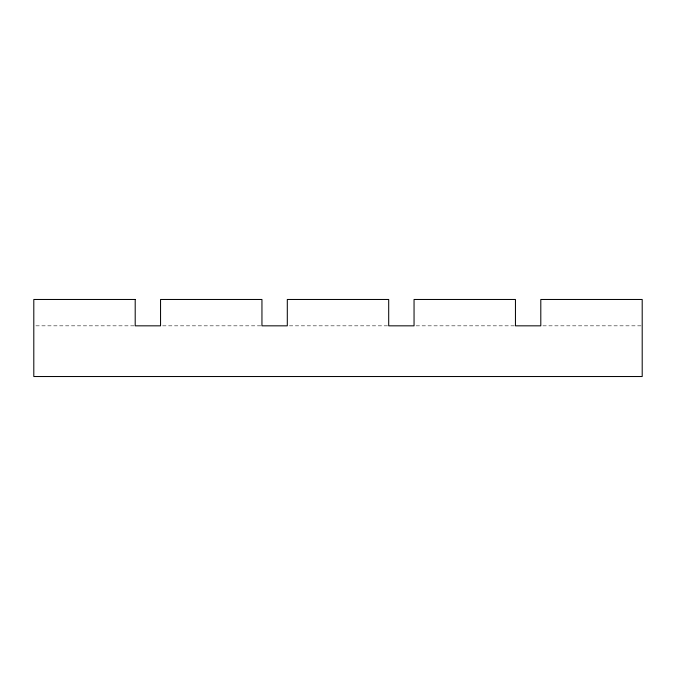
<?xml version="1.0" encoding="UTF-8"?>
<svg xmlns="http://www.w3.org/2000/svg" width="676" height="676" viewBox="0 0 676 676"><rect width="100%" height="100%" fill="white"/><g stroke="black" fill="none" stroke-linecap="round" stroke-linejoin="round"><path stroke-width="0.51" stroke-dasharray="3.38 2.54" d="M35.913 325.832L135.2 325.832M162.637 325.832L260.902 325.832M289.412 325.832L387.644 325.832M416.162 325.832L514.394 325.832M542.913 325.832L641.144 325.832"/><path stroke-width="1.01" d="M135.2 299.468L33.8 299.468L33.8 376.532L642.2 376.532L642.2 299.468L540.8 299.468L540.8 325.832L515.45 325.832L515.45 299.468L414.05 299.468L414.05 325.832L388.7 325.832L388.7 299.468L287.3 299.468L287.3 325.832L261.95 325.832L261.95 299.468L160.55 299.468L160.55 325.832L135.2 325.832L135.2 299.468"/></g></svg>
